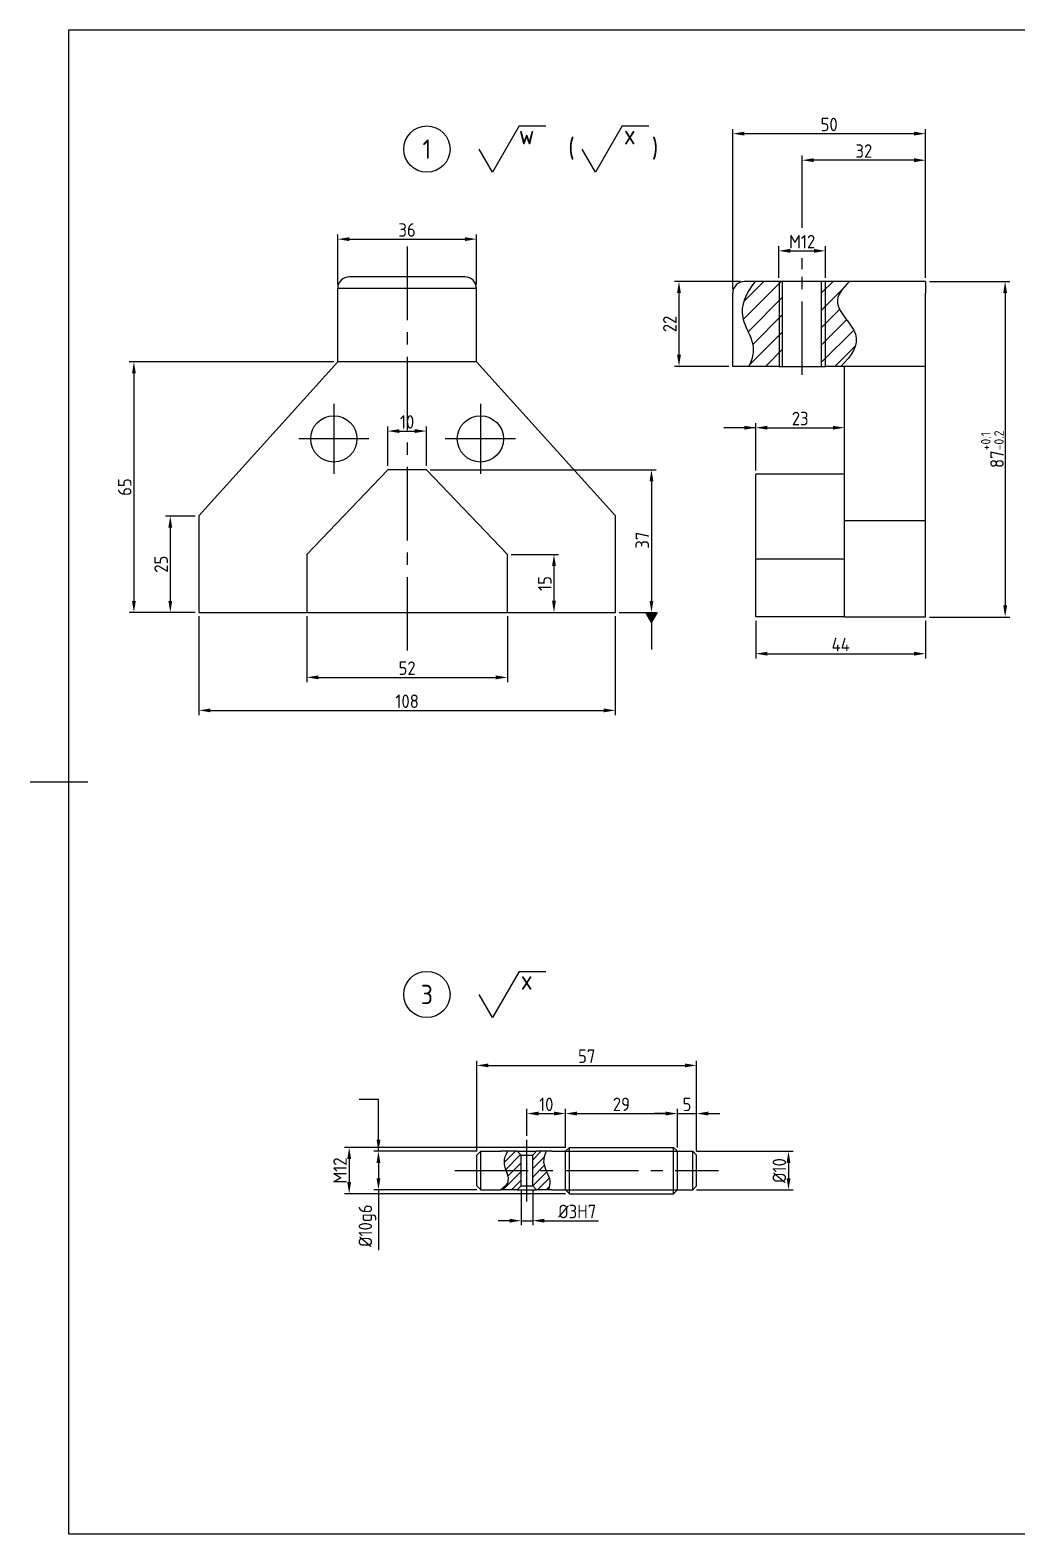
# Model space of a CAD drawing. Header units: millimetres. Extents: x -5 to 1921, y -15 to 440.
# Drawn here: x -5.4 to 250.5, y 8 to 398 of the extents above; entities that cross this region are included whole.
import ezdxf

# ---------------------------------------------------------------- set-up
doc = ezdxf.new("R2010")
doc.units = ezdxf.units.MM
doc.linetypes.add('CENTER2', pattern=[28.575, 19.05, -3.175, 3.175, -3.175])
for name, color, linetype in [('가는실선', 7, 'Continuous'), ('문자', 2, 'Continuous'), ('외형선', 3, 'Continuous'), ('윤곽선', 4, 'Continuous'), ('중심선', 7, 'CENTER2')]:
    doc.layers.add(name, color=color, linetype=linetype)
doc.styles.get("Standard").update_dxf_attribs({"font": 'isocp.shx', "bigfont": 'whgtxt.shx'})
doc.dimstyles.new('ISO-25', dxfattribs={"dimtxt": 3.5, "dimasz": 3, "dimexe": 1.2, "dimexo": 1, "dimtad": 1, "dimdsep": 46, "dimtxsty": 'Standard', "dimcen": 0, "dimclrt": 2, "dimazin": 2, "dimtfac": 1, "dimtmove": 0, "dimatfit": 3, "dimfxl": 1, "dimarcsym": 0})

# ---------------------------------------------------------------- blocks, each defined once
blk = doc.blocks.new('*D261')
at = {"color": 0, "lineweight": -2, "transparency": 16777216}
for p, q in [((110.44, 107.22), (110.44, 130.69)), ((113.44, 129.49), (164.44, 129.49)), ((167.44, 107.22), (167.44, 130.69))]:
    blk.add_line(p, q, dxfattribs=at)
at = {"color": 0, "transparency": 16777216}
for points in [[(113.44, 129.99), (113.44, 128.99), (110.44, 129.49)], [(164.44, 129.99), (164.44, 128.99), (167.44, 129.49)]]:
    blk.add_solid(points, dxfattribs=at)
at = {"layer": 'Defpoints', "color": 0, "transparency": 16777216}
for p in [(167.44, 129.49), (110.44, 106.22), (167.44, 106.22)]:
    blk.add_point(p, dxfattribs=at)
at = {"color": 2, "transparency": 16777216, "insert": (138.94, 131.87), "char_height": 3.5, "attachment_point": 5}
blk.add_mtext('57', dxfattribs=at)
blk = doc.blocks.new('*D262')
at = {"color": 0, "lineweight": -2, "transparency": 16777216}
for p, q in [((121.94, 97.22), (121.94, 88.02)), ((124.94, 97.22), (124.94, 88.02)), ((118.94, 89.22), (115.94, 89.22)), ((121.94, 89.22), (124.94, 89.22)), ((127.94, 89.22), (141.99, 89.22))]:
    blk.add_line(p, q, dxfattribs=at)
at = {"color": 0, "transparency": 16777216}
for points in [[(118.94, 89.72), (118.94, 88.72), (121.94, 89.22)], [(127.94, 89.72), (127.94, 88.72), (124.94, 89.22)]]:
    blk.add_solid(points, dxfattribs=at)
at = {"layer": 'Defpoints', "color": 0, "transparency": 16777216}
for p in [(121.94, 98.22), (124.94, 98.22), (124.94, 89.22)]:
    blk.add_point(p, dxfattribs=at)
at = {"color": 2, "transparency": 16777216, "insert": (136.47, 91.6), "char_height": 3.5, "attachment_point": 5}
blk.add_mtext('%%C3H7', dxfattribs=at)
blk = doc.blocks.new('*D263')
at = {"color": 0, "lineweight": -2, "transparency": 16777216}
for p, q in [((123.44, 111.22), (123.44, 118.21)), ((126.44, 117.01), (130.44, 117.01)), ((133.44, 108.22), (133.44, 118.21))]:
    blk.add_line(p, q, dxfattribs=at)
at = {"color": 0, "transparency": 16777216}
for points in [[(126.44, 117.51), (126.44, 116.51), (123.44, 117.01)], [(130.44, 117.51), (130.44, 116.51), (133.44, 117.01)]]:
    blk.add_solid(points, dxfattribs=at)
at = {"layer": 'Defpoints', "color": 0, "transparency": 16777216}
for p in [(133.44, 117.01), (123.44, 110.22), (133.44, 107.22)]:
    blk.add_point(p, dxfattribs=at)
at = {"color": 2, "transparency": 16777216, "insert": (128.44, 119.39), "char_height": 3.5, "attachment_point": 5}
blk.add_mtext('10', dxfattribs=at)
blk = doc.blocks.new('*D257')
at = {"color": 0, "lineweight": -2, "transparency": 16777216}
for p, q in [((133.44, 118.01), (133.44, 118.21)), ((136.44, 117.01), (159.44, 117.01)), ((162.44, 108.22), (162.44, 118.21))]:
    blk.add_line(p, q, dxfattribs=at)
at = {"color": 0, "transparency": 16777216}
for points in [[(136.44, 117.51), (136.44, 116.51), (133.44, 117.01)], [(159.44, 117.51), (159.44, 116.51), (162.44, 117.01)]]:
    blk.add_solid(points, dxfattribs=at)
at = {"layer": 'Defpoints', "color": 0, "transparency": 16777216}
for p in [(133.44, 117.01), (162.44, 117.01), (162.44, 107.22)]:
    blk.add_point(p, dxfattribs=at)
at = {"color": 2, "transparency": 16777216, "insert": (147.94, 119.39), "char_height": 3.5, "attachment_point": 5}
blk.add_mtext('29', dxfattribs=at)
blk = doc.blocks.new('*D258')
at = {"color": 0, "lineweight": -2, "transparency": 16777216}
for p, q in [((159.44, 117.01), (156.44, 117.01)), ((162.44, 118.01), (162.44, 118.21)), ((162.44, 117.01), (167.44, 117.01)), ((167.44, 107.22), (167.44, 118.21)), ((170.44, 117.01), (173.44, 117.01))]:
    blk.add_line(p, q, dxfattribs=at)
at = {"color": 0, "transparency": 16777216}
for points in [[(159.44, 117.51), (159.44, 116.51), (162.44, 117.01)], [(170.44, 117.51), (170.44, 116.51), (167.44, 117.01)]]:
    blk.add_solid(points, dxfattribs=at)
at = {"layer": 'Defpoints', "color": 0, "transparency": 16777216}
for p in [(162.44, 117.01), (167.44, 117.01), (167.44, 106.22)]:
    blk.add_point(p, dxfattribs=at)
at = {"color": 2, "transparency": 16777216, "insert": (164.94, 119.39), "char_height": 3.5, "attachment_point": 5}
blk.add_mtext('5', dxfattribs=at)
blk = doc.blocks.new('*D259')
at = {"color": 0, "lineweight": -2, "transparency": 16777216}
for p, q in [((133.44, 108.22), (76.14, 108.22)), ((77.34, 105.22), (77.34, 99.22)), ((133.44, 96.22), (76.14, 96.22))]:
    blk.add_line(p, q, dxfattribs=at)
at = {"color": 0, "transparency": 16777216}
for points in [[(76.84, 105.22), (77.84, 105.22), (77.34, 108.22)], [(76.84, 99.22), (77.84, 99.22), (77.34, 96.22)]]:
    blk.add_solid(points, dxfattribs=at)
at = {"layer": 'Defpoints', "color": 0, "transparency": 16777216}
for p in [(134.44, 108.22), (77.34, 96.22), (134.44, 96.22)]:
    blk.add_point(p, dxfattribs=at)
at = {"color": 2, "transparency": 16777216, "insert": (74.96, 102.22), "char_height": 3.5, "attachment_point": 5, "rotation": 90}
blk.add_mtext('M12', dxfattribs=at)
blk = doc.blocks.new('*D260')
at = {"color": 0, "lineweight": -2, "transparency": 16777216}
for p, q in [((110.44, 107.22), (83.73, 107.22)), ((84.93, 104.22), (84.93, 100.22)), ((110.44, 97.22), (83.73, 97.22)), ((84.93, 97.22), (84.93, 81.6))]:
    blk.add_line(p, q, dxfattribs=at)
at = {"color": 0, "transparency": 16777216}
for points in [[(84.43, 104.22), (85.43, 104.22), (84.93, 107.22)], [(84.43, 100.22), (85.43, 100.22), (84.93, 97.22)]]:
    blk.add_solid(points, dxfattribs=at)
at = {"layer": 'Defpoints', "color": 0, "transparency": 16777216}
for p in [(111.44, 107.22), (84.93, 97.22), (111.44, 97.22)]:
    blk.add_point(p, dxfattribs=at)
at = {"color": 2, "transparency": 16777216, "insert": (82.06, 87.91), "char_height": 3.5, "attachment_point": 5, "rotation": 90}
blk.add_mtext('%%C10g6', dxfattribs=at)
blk = doc.blocks.new('*D264')
at = {"color": 0, "lineweight": -2, "transparency": 16777216}
for p, q in [((167.44, 107.22), (192.47, 107.22)), ((191.27, 104.22), (191.27, 100.22)), ((167.44, 97.22), (192.47, 97.22))]:
    blk.add_line(p, q, dxfattribs=at)
at = {"color": 0, "transparency": 16777216}
for points in [[(190.77, 104.22), (191.77, 104.22), (191.27, 107.22)], [(190.77, 100.22), (191.77, 100.22), (191.27, 97.22)]]:
    blk.add_solid(points, dxfattribs=at)
at = {"layer": 'Defpoints', "color": 0, "transparency": 16777216}
for p in [(166.44, 107.22), (166.44, 97.22), (191.27, 97.22)]:
    blk.add_point(p, dxfattribs=at)
at = {"color": 2, "transparency": 16777216, "insert": (188.89, 102.22), "char_height": 3.5, "attachment_point": 5, "rotation": 90}
blk.add_mtext('%%C10', dxfattribs=at)
blk = doc.blocks.new('*D270')
at = {"color": 0, "lineweight": -2, "transparency": 16777216}
for p, q in [((227.81, 332.78), (248.65, 332.78)), ((247.45, 329.78), (247.45, 248.78)), ((227.81, 245.78), (248.65, 245.78))]:
    blk.add_line(p, q, dxfattribs=at)
at = {"color": 0, "transparency": 16777216}
for points in [[(246.95, 329.78), (247.95, 329.78), (247.45, 332.78)], [(246.95, 248.78), (247.95, 248.78), (247.45, 245.78)]]:
    blk.add_solid(points, dxfattribs=at)
at = {"layer": 'Defpoints', "color": 0, "transparency": 16777216}
for p in [(226.81, 332.78), (226.81, 245.78), (247.45, 245.78)]:
    blk.add_point(p, dxfattribs=at)
at = {"color": 2, "transparency": 16777216, "insert": (244.14, 289.28), "char_height": 3.5, "attachment_point": 5, "rotation": 90}
blk.add_mtext('87{\\H0.7x;\\S+0.1^ -0.2;}', dxfattribs=at)
blk = doc.blocks.new('*D271')
at = {"color": 0, "lineweight": -2, "transparency": 16777216}
for p, q in [((38.36, 245.97), (38.36, 220.36)), ((146.36, 245.97), (146.36, 220.36)), ((41.36, 221.56), (143.36, 221.56))]:
    blk.add_line(p, q, dxfattribs=at)
at = {"color": 0, "transparency": 16777216}
for points in [[(41.36, 222.06), (41.36, 221.06), (38.36, 221.56)], [(143.36, 222.06), (143.36, 221.06), (146.36, 221.56)]]:
    blk.add_solid(points, dxfattribs=at)
at = {"layer": 'Defpoints', "color": 0, "transparency": 16777216}
for p in [(38.36, 246.97), (146.36, 246.97), (146.36, 221.56)]:
    blk.add_point(p, dxfattribs=at)
at = {"color": 2, "transparency": 16777216, "insert": (92.36, 223.93), "char_height": 3.5, "attachment_point": 5}
blk.add_mtext('108', dxfattribs=at)
blk = doc.blocks.new('*D272')
at = {"color": 0, "lineweight": -2, "transparency": 16777216}
for p, q in [((98.36, 283.97), (156.93, 283.97)), ((155.73, 280.97), (155.73, 249.97)), ((147.36, 246.97), (156.93, 246.97))]:
    blk.add_line(p, q, dxfattribs=at)
at = {"color": 0, "transparency": 16777216}
for points in [[(155.23, 280.97), (156.23, 280.97), (155.73, 283.97)], [(155.23, 249.97), (156.23, 249.97), (155.73, 246.97)]]:
    blk.add_solid(points, dxfattribs=at)
at = {"layer": 'Defpoints', "color": 0, "transparency": 16777216}
for p in [(97.36, 283.97), (146.36, 246.97), (155.73, 246.97)]:
    blk.add_point(p, dxfattribs=at)
at = {"color": 2, "transparency": 16777216, "insert": (153.35, 265.71), "char_height": 3.5, "attachment_point": 5, "rotation": 90}
blk.add_mtext('37', dxfattribs=at)
blk = doc.blocks.new('*D276')
at = {"color": 0, "lineweight": -2, "transparency": 16777216}
for p, q in [((87.36, 284.97), (87.36, 295.2)), ((90.36, 294), (94.36, 294)), ((97.36, 284.97), (97.36, 295.2))]:
    blk.add_line(p, q, dxfattribs=at)
at = {"color": 0, "transparency": 16777216}
for points in [[(90.36, 294.5), (90.36, 293.5), (87.36, 294)], [(94.36, 294.5), (94.36, 293.5), (97.36, 294)]]:
    blk.add_solid(points, dxfattribs=at)
at = {"layer": 'Defpoints', "color": 0, "transparency": 16777216}
for p in [(97.36, 294), (87.36, 283.97), (97.36, 283.97)]:
    blk.add_point(p, dxfattribs=at)
at = {"color": 2, "transparency": 16777216, "insert": (92.36, 296.37), "char_height": 3.5, "attachment_point": 5}
blk.add_mtext('10', dxfattribs=at)
blk = doc.blocks.new('*D277')
at = {"color": 0, "lineweight": -2, "transparency": 16777216}
for p, q in [((66.36, 245.97), (66.36, 228.92)), ((118.36, 245.97), (118.36, 228.92)), ((69.36, 230.12), (115.36, 230.12))]:
    blk.add_line(p, q, dxfattribs=at)
at = {"color": 0, "transparency": 16777216}
for points in [[(69.36, 230.62), (69.36, 229.62), (66.36, 230.12)], [(115.36, 230.62), (115.36, 229.62), (118.36, 230.12)]]:
    blk.add_solid(points, dxfattribs=at)
at = {"layer": 'Defpoints', "color": 0, "transparency": 16777216}
for p in [(66.36, 246.97), (118.36, 246.97), (118.36, 230.12)]:
    blk.add_point(p, dxfattribs=at)
at = {"color": 2, "transparency": 16777216, "insert": (92.36, 232.5), "char_height": 3.5, "attachment_point": 5}
blk.add_mtext('52', dxfattribs=at)
blk = doc.blocks.new('*D273')
at = {"color": 0, "lineweight": -2, "transparency": 16777216}
for p, q in [((73.36, 311.97), (20.31, 311.97)), ((21.51, 308.97), (21.51, 249.97)), ((29.94, 246.97), (20.31, 246.97))]:
    blk.add_line(p, q, dxfattribs=at)
at = {"color": 0, "transparency": 16777216}
for points in [[(21.01, 308.97), (22.01, 308.97), (21.51, 311.97)], [(21.01, 249.97), (22.01, 249.97), (21.51, 246.97)]]:
    blk.add_solid(points, dxfattribs=at)
at = {"layer": 'Defpoints', "color": 0, "transparency": 16777216}
for p in [(74.36, 311.97), (21.51, 246.97), (30.94, 246.97)]:
    blk.add_point(p, dxfattribs=at)
at = {"color": 2, "transparency": 16777216, "insert": (19.13, 279.47), "char_height": 3.5, "attachment_point": 5, "rotation": 90}
blk.add_mtext('65', dxfattribs=at)
blk = doc.blocks.new('*D274')
at = {"color": 0, "lineweight": -2, "transparency": 16777216}
for p, q in [((37.36, 271.97), (29.74, 271.97)), ((30.94, 268.97), (30.94, 249.97)), ((37.36, 246.97), (29.74, 246.97))]:
    blk.add_line(p, q, dxfattribs=at)
at = {"color": 0, "transparency": 16777216}
for points in [[(30.44, 268.97), (31.44, 268.97), (30.94, 271.97)], [(30.44, 249.97), (31.44, 249.97), (30.94, 246.97)]]:
    blk.add_solid(points, dxfattribs=at)
at = {"layer": 'Defpoints', "color": 0, "transparency": 16777216}
for p in [(38.36, 271.97), (30.94, 246.97), (38.36, 246.97)]:
    blk.add_point(p, dxfattribs=at)
at = {"color": 2, "transparency": 16777216, "insert": (28.57, 259.47), "char_height": 3.5, "attachment_point": 5, "rotation": 90}
blk.add_mtext('25', dxfattribs=at)
blk = doc.blocks.new('*D275')
at = {"color": 0, "lineweight": -2, "transparency": 16777216}
for p, q in [((74.36, 331.97), (74.36, 344.97)), ((77.36, 343.77), (107.36, 343.77)), ((110.36, 331.97), (110.36, 344.97))]:
    blk.add_line(p, q, dxfattribs=at)
at = {"color": 0, "transparency": 16777216}
for points in [[(77.36, 344.27), (77.36, 343.27), (74.36, 343.77)], [(107.36, 344.27), (107.36, 343.27), (110.36, 343.77)]]:
    blk.add_solid(points, dxfattribs=at)
at = {"layer": 'Defpoints', "color": 0, "transparency": 16777216}
for p in [(110.36, 343.77), (74.36, 330.97), (110.36, 330.97)]:
    blk.add_point(p, dxfattribs=at)
at = {"color": 2, "transparency": 16777216, "insert": (92.36, 346.15), "char_height": 3.5, "attachment_point": 5}
blk.add_mtext('36', dxfattribs=at)
blk = doc.blocks.new('*D278')
at = {"color": 0, "lineweight": -2, "transparency": 16777216}
for p, q in [((182.81, 283.78), (182.81, 296.07)), ((185.81, 294.87), (202.81, 294.87)), ((205.81, 283.78), (205.81, 296.07))]:
    blk.add_line(p, q, dxfattribs=at)
at = {"color": 0, "transparency": 16777216}
for points in [[(185.81, 295.37), (185.81, 294.37), (182.81, 294.87)], [(202.81, 295.37), (202.81, 294.37), (205.81, 294.87)]]:
    blk.add_solid(points, dxfattribs=at)
at = {"layer": 'Defpoints', "color": 0, "transparency": 16777216}
for p in [(205.81, 294.87), (182.81, 282.78), (205.81, 282.78)]:
    blk.add_point(p, dxfattribs=at)
at = {"color": 2, "transparency": 16777216, "insert": (194.31, 297.25), "char_height": 3.5, "attachment_point": 5}
blk.add_mtext('23', dxfattribs=at)
blk = doc.blocks.new('*D279')
at = {"color": 0, "lineweight": -2, "transparency": 16777216}
for p, q in [((182.81, 244.78), (182.81, 235.06)), ((226.81, 244.78), (226.81, 235.06)), ((185.81, 236.26), (223.81, 236.26))]:
    blk.add_line(p, q, dxfattribs=at)
at = {"color": 0, "transparency": 16777216}
for points in [[(185.81, 236.76), (185.81, 235.76), (182.81, 236.26)], [(223.81, 236.76), (223.81, 235.76), (226.81, 236.26)]]:
    blk.add_solid(points, dxfattribs=at)
at = {"layer": 'Defpoints', "color": 0, "transparency": 16777216}
for p in [(182.81, 245.78), (226.81, 245.78), (226.81, 236.26)]:
    blk.add_point(p, dxfattribs=at)
at = {"color": 2, "transparency": 16777216, "insert": (204.81, 238.64), "char_height": 3.5, "attachment_point": 5}
blk.add_mtext('44', dxfattribs=at)
blk = doc.blocks.new('*D280')
at = {"color": 0, "lineweight": -2, "transparency": 16777216}
for p, q in [((188.75, 333.78), (188.75, 341.94)), ((191.75, 340.74), (197.86, 340.74)), ((200.86, 333.78), (200.86, 341.94))]:
    blk.add_line(p, q, dxfattribs=at)
at = {"color": 0, "transparency": 16777216}
for points in [[(191.75, 341.24), (191.75, 340.24), (188.75, 340.74)], [(197.86, 341.24), (197.86, 340.24), (200.86, 340.74)]]:
    blk.add_solid(points, dxfattribs=at)
at = {"layer": 'Defpoints', "color": 0, "transparency": 16777216}
for p in [(200.86, 340.74), (188.75, 332.78), (200.86, 332.78)]:
    blk.add_point(p, dxfattribs=at)
at = {"color": 2, "transparency": 16777216, "insert": (194.81, 343.12), "char_height": 3.5, "attachment_point": 5}
blk.add_mtext('M12', dxfattribs=at)
blk = doc.blocks.new('*D281')
at = {"color": 0, "lineweight": -2, "transparency": 16777216}
for p, q in [((194.81, 346.74), (194.81, 365.44)), ((223.81, 364.24), (197.81, 364.24)), ((226.81, 333.78), (226.81, 365.44)), ((194.81, 335.98), (194.81, 338.87))]:
    blk.add_line(p, q, dxfattribs=at)
at = {"color": 0, "transparency": 16777216}
for points in [[(197.81, 364.74), (197.81, 363.74), (194.81, 364.24)], [(223.81, 364.74), (223.81, 363.74), (226.81, 364.24)]]:
    blk.add_solid(points, dxfattribs=at)
at = {"layer": 'Defpoints', "color": 0, "transparency": 16777216}
for p in [(194.81, 364.24), (194.81, 334.98), (226.81, 332.78)]:
    blk.add_point(p, dxfattribs=at)
at = {"color": 2, "transparency": 16777216, "insert": (210.81, 366.62), "char_height": 3.5, "attachment_point": 5}
blk.add_mtext('32', dxfattribs=at)
blk = doc.blocks.new('*D282')
at = {"color": 0, "lineweight": -2, "transparency": 16777216}
for p, q in [((176.81, 330.78), (176.81, 372.33)), ((179.81, 371.13), (223.81, 371.13)), ((226.81, 365.24), (226.81, 372.33))]:
    blk.add_line(p, q, dxfattribs=at)
at = {"color": 0, "transparency": 16777216}
for points in [[(179.81, 371.63), (179.81, 370.63), (176.81, 371.13)], [(223.81, 371.63), (223.81, 370.63), (226.81, 371.13)]]:
    blk.add_solid(points, dxfattribs=at)
at = {"layer": 'Defpoints', "color": 0, "transparency": 16777216}
for p in [(226.81, 371.13), (226.81, 364.24), (176.81, 329.78)]:
    blk.add_point(p, dxfattribs=at)
at = {"color": 2, "transparency": 16777216, "insert": (201.81, 373.51), "char_height": 3.5, "attachment_point": 5}
blk.add_mtext('50', dxfattribs=at)
blk = doc.blocks.new('*D283')
at = {"color": 0, "lineweight": -2, "transparency": 16777216}
for p, q in [((178.81, 332.78), (161.67, 332.78)), ((162.87, 329.78), (162.87, 313.78)), ((175.81, 310.78), (161.67, 310.78))]:
    blk.add_line(p, q, dxfattribs=at)
at = {"color": 0, "transparency": 16777216}
for points in [[(162.37, 329.78), (163.37, 329.78), (162.87, 332.78)], [(162.37, 313.78), (163.37, 313.78), (162.87, 310.78)]]:
    blk.add_solid(points, dxfattribs=at)
at = {"layer": 'Defpoints', "color": 0, "transparency": 16777216}
for p in [(179.81, 332.78), (162.87, 310.78), (176.81, 310.78)]:
    blk.add_point(p, dxfattribs=at)
at = {"color": 2, "transparency": 16777216, "insert": (160.49, 321.78), "char_height": 3.5, "attachment_point": 5, "rotation": 90}
blk.add_mtext('22', dxfattribs=at)

msp = doc.modelspace()

# ---------------------------------------------------------------- hatches: boundary and pattern name
at = {"layer": '가는실선'}
h = msp.add_hatch(dxfattribs=at)
h.set_pattern_fill('ANSI31', color=256)
h.set_pattern_definition([(45, (-762.3948, 36.6028), (-2.245064, 2.245064), [])])
edge = h.paths.add_edge_path()
edge.add_line((189.754, 332.781), (188.754, 332.781))
edge.add_line((188.754, 332.781), (182.594, 332.781))
edge.add_spline(control_points=[(182.594, 332.781), (180.29, 329.713), (177.548, 324.385), (182.948, 316.885), (181.886, 312.665), (181.021, 310.781)], knot_values=[4.6615619, 4.6615619, 4.6615619, 4.6615619, 15.0161121, 22.4777276, 28.5046711, 28.5046711, 28.5046711, 28.5046711], degree=3, periodic=0)
edge.add_line((181.021, 310.781), (188.754, 310.781))
edge.add_line((188.754, 310.781), (189.754, 310.781))
edge.add_line((189.754, 310.781), (189.754, 332.781))
edge = h.paths.add_edge_path()
edge.add_spline(control_points=[(204.807, 310.781), (207.616, 313.525), (211.394, 318.894), (201.747, 326.649), (205.163, 330.971), (207.119, 332.781)], knot_values=[2.9083682, 2.9083682, 2.9083682, 2.9083682, 12.8294292, 22.1339933, 29.0085133, 29.0085133, 29.0085133, 29.0085133], degree=3, periodic=0)
edge.add_line((207.119, 332.781), (202.749, 332.781))
edge.add_line((202.749, 332.781), (200.86, 332.781))
edge.add_line((200.86, 332.781), (200.807, 332.781))
edge.add_line((200.807, 332.781), (200.807, 310.781))
edge.add_line((200.807, 310.781), (200.86, 310.781))
edge.add_line((200.86, 310.781), (202.749, 310.781))
edge.add_line((202.749, 310.781), (204.807, 310.781))
h.paths.add_polyline_path([(200.807, 332.781), (199.86, 332.781), (199.86, 310.781), (200.807, 310.781)])
h = msp.add_hatch(dxfattribs=at)
h.set_pattern_fill('ANSI31', color=256, scale=0.5)
h.set_pattern_definition([(45, (-653.5768, 0), (-1.122532, 1.122532), [])])
edge = h.paths.add_edge_path()
edge.add_line((121.943, 106.222), (120.943, 107.222))
edge.add_line((120.943, 107.222), (118.424, 107.222))
edge.add_spline(control_points=[(118.424, 107.222), (117.863, 106.26), (117.183, 104.555), (117.755, 102.929), (118.012, 102.222)], knot_values=[1.5626431, 1.5626431, 1.5626431, 1.5626431, 4.639538, 7.0757948, 7.0757948, 7.0757948, 7.0757948], degree=3, periodic=0)
edge.add_line((118.012, 102.222), (121.943, 102.222))
edge.add_line((121.943, 102.222), (121.943, 106.222))
edge = h.paths.add_edge_path()
edge.add_line((121.943, 102.222), (118.012, 102.222))
edge.add_spline(control_points=[(118.012, 102.222), (118.34, 101.323), (118.952, 99.717), (117.946, 98.151), (116.664, 97.222)], knot_values=[7.0757948, 7.0757948, 7.0757948, 7.0757948, 10.175366, 12.7317834, 12.7317834, 12.7317834, 12.7317834], degree=3, periodic=0)
edge.add_line((116.664, 97.222), (120.943, 97.222))
edge.add_line((120.943, 97.222), (121.943, 98.222))
edge.add_line((121.943, 98.222), (121.943, 102.222))
edge = h.paths.add_edge_path()
edge.add_spline(control_points=[(129.015, 97.222), (129.294, 97.983), (129.629, 99.648), (128.821, 101.317), (128.429, 102.222)], knot_values=[6.8959042, 6.8959042, 6.8959042, 6.8959042, 9.2991838, 12.1517383, 12.1517383, 12.1517383, 12.1517383], degree=3, periodic=0)
edge.add_line((128.429, 102.222), (124.943, 102.222))
edge.add_line((124.943, 102.222), (124.943, 98.222))
edge.add_line((124.943, 98.222), (125.943, 97.222))
edge.add_line((125.943, 97.222), (129.015, 97.222))
h.paths.add_polyline_path([(133.443, 107.222), (129.935, 107.222), (125.943, 107.222), (124.943, 106.222), (124.943, 102.222), (128.429, 102.222), (133.443, 102.222)])
edge = h.paths.add_edge_path(flags=17)
edge.add_spline(control_points=[(128.429, 102.222), (128.112, 102.954), (127.455, 104.627), (128.013, 106.288), (128.463, 107.222)], knot_values=[1.6182925, 1.6182925, 1.6182925, 1.6182925, 3.9260282, 6.8959042, 6.8959042, 6.8959042, 6.8959042], degree=3, periodic=0)
edge.add_line((128.463, 107.222), (125.943, 107.222))
edge.add_line((125.943, 107.222), (124.943, 106.222))
edge.add_line((124.943, 106.222), (124.943, 102.222))
edge.add_line((124.943, 102.222), (128.429, 102.222))
edge = h.paths.add_edge_path()
edge.add_line((133.443, 107.222), (129.935, 107.222))
edge.add_line((129.935, 107.222), (128.463, 107.222))
edge.add_spline(control_points=[(128.463, 107.222), (128.013, 106.288), (127.455, 104.627), (128.112, 102.954), (128.429, 102.222)], knot_values=[1.6182925, 1.6182925, 1.6182925, 1.6182925, 4.5881686, 6.8959042, 6.8959042, 6.8959042, 6.8959042], degree=3, periodic=0)
edge.add_line((128.429, 102.222), (133.443, 102.222))
edge.add_line((133.443, 102.222), (133.443, 107.222))
edge = h.paths.add_edge_path(flags=17)
edge.add_spline(control_points=[(128.167, 102.854), (128.046, 103.168), (127.941, 103.481), (127.868, 103.794)], knot_values=[5.2429052, 5.2429052, 5.2429052, 5.2429052, 6.2314314, 6.2314314, 6.2314314, 6.2314314], degree=3, periodic=0)
edge.add_spline(control_points=[(127.868, 103.794), (127.843, 103.899), (127.822, 104.005), (127.806, 104.11)], knot_values=[4.9099953, 4.9099953, 4.9099953, 4.9099953, 5.2429052, 5.2429052, 5.2429052, 5.2429052], degree=3, periodic=0)
edge.add_spline(control_points=[(127.806, 104.11), (127.789, 104.212), (127.777, 104.315), (127.769, 104.418), (127.769, 104.419)], knot_values=[4.5838873, 4.5838873, 4.5838873, 4.5838873, 4.905714, 4.9099953, 4.9099953, 4.9099953, 4.9099953], degree=3, periodic=0)
edge.add_spline(control_points=[(127.769, 104.419), (127.754, 104.627), (127.757, 104.835), (127.777, 105.043)], knot_values=[3.9248662, 3.9248662, 3.9248662, 3.9248662, 4.5838873, 4.5838873, 4.5838873, 4.5838873], degree=3, periodic=0)
edge.add_spline(control_points=[(127.777, 105.043), (127.797, 105.251), (127.833, 105.459), (127.882, 105.667)], knot_values=[3.2658451, 3.2658451, 3.2658451, 3.2658451, 3.9248662, 3.9248662, 3.9248662, 3.9248662], degree=3, periodic=0)
edge.add_spline(control_points=[(127.882, 105.667), (127.907, 105.771), (127.935, 105.875), (127.966, 105.979)], knot_values=[2.9349734, 2.9349734, 2.9349734, 2.9349734, 3.2658451, 3.2658451, 3.2658451, 3.2658451], degree=3, periodic=0)
edge.add_spline(control_points=[(127.966, 105.979), (128.028, 106.187), (128.103, 106.394), (128.186, 106.6)], knot_values=[2.2773135, 2.2773135, 2.2773135, 2.2773135, 2.9349734, 2.9349734, 2.9349734, 2.9349734], degree=3, periodic=0)
edge.add_spline(control_points=[(128.186, 106.6), (128.27, 106.808), (128.363, 107.015), (128.463, 107.222)], knot_values=[1.6182925, 1.6182925, 1.6182925, 1.6182925, 2.2773135, 2.2773135, 2.2773135, 2.2773135], degree=3, periodic=0)
edge.add_line((128.463, 107.222), (125.943, 107.222))
edge.add_line((125.943, 107.222), (124.943, 106.222))
edge.add_line((124.943, 106.222), (124.943, 102.222))
edge.add_line((124.943, 102.222), (128.429, 102.222))
edge.add_spline(control_points=[(128.425, 102.233), (128.335, 102.44), (128.248, 102.647), (128.167, 102.854)], knot_values=[6.2314314, 6.2314314, 6.2314314, 6.2314314, 6.8850162, 6.8850162, 6.8850162, 6.8850162], degree=3, periodic=0)

# ---------------------------------------------------------------- linework, layer by layer
for p, q in [((119.362, 261.973), (131.649, 261.973)), ((130.449, 258.973), (130.449, 249.973))]:
    msp.add_line(p, q)
for points, knots in [([(182.594, 332.781), (180.29, 329.713), (177.548, 324.385), (182.948, 316.885), (181.886, 312.665), (181.021, 310.781)], [4.6615619, 4.6615619, 4.6615619, 4.6615619, 15.0161121, 22.4777276, 28.5046711, 28.5046711, 28.5046711, 28.5046711]), ([(207.119, 332.781), (205.163, 330.971), (201.747, 326.649), (211.394, 318.894), (207.616, 313.525), (204.807, 310.781)], [2.9083682, 2.9083682, 2.9083682, 2.9083682, 9.7828881, 19.0874522, 29.0085133, 29.0085133, 29.0085133, 29.0085133]), ([(118.424, 107.222), (117.863, 106.26), (116.801, 103.597), (119.385, 100.392), (117.946, 98.151), (116.664, 97.222)], [1.5626431, 1.5626431, 1.5626431, 1.5626431, 4.639538, 10.175366, 12.7317834, 12.7317834, 12.7317834, 12.7317834]), ([(128.463, 107.222), (128.013, 106.288), (127.153, 103.729), (129.776, 100.379), (129.294, 97.983), (129.015, 97.222)], [1.6182925, 1.6182925, 1.6182925, 1.6182925, 4.5881686, 9.7484587, 12.1517383, 12.1517383, 12.1517383, 12.1517383])]:
    msp.add_open_spline(points, degree=3, knots=knots)
for points in [[(129.949, 258.973), (130.949, 258.973), (130.449, 261.973)], [(129.949, 249.973), (130.949, 249.973), (130.449, 246.973)]]:
    msp.add_solid(points)
for p, q in [((188.807, 332.728), (188.807, 310.781)), ((200.807, 332.781), (200.807, 310.781)), ((133.443, 107.222), (162.443, 107.222)), ((133.443, 97.222), (162.443, 97.222))]:
    msp.add_line(p, q, dxfattribs=at)
at = {"layer": '문자'}
for centre in [(97.488, 367.121), (97.488, 147.886)]:
    msp.add_circle(centre, 6, dxfattribs=at)
at = {"layer": '외형선'}
for p, q in [((121.424, 373.121), (114.496, 361.121)), ((121.424, 373.121), (128.352, 373.121)), ((148.16, 373.121), (141.232, 361.121)), ((148.16, 373.121), (155.088, 373.121)), ((114.496, 361.121), (111.032, 367.121)), ((141.232, 361.121), (137.768, 367.121)), ((107.362, 333.973), (77.362, 333.973)), ((188.754, 332.781), (179.807, 332.781)), ((200.86, 332.781), (188.754, 332.781)), ((189.754, 310.781), (189.754, 332.781)), ((199.86, 310.781), (199.86, 332.781)), ((202.749, 332.781), (200.86, 332.781)), ((226.807, 332.781), (202.749, 332.781)), ((226.807, 332.781), (226.807, 329.781)), ((110.362, 330.973), (74.362, 330.973)), ((74.362, 311.973), (74.362, 330.973)), ((110.362, 311.973), (110.362, 330.973)), ((176.807, 310.781), (176.807, 329.781)), ((226.807, 310.781), (226.807, 329.781)), ((74.362, 311.973), (38.362, 271.973)), ((110.362, 311.973), (74.362, 311.973)), ((146.362, 271.973), (110.362, 311.973)), ((188.754, 310.781), (176.807, 310.781)), ((188.754, 310.781), (200.86, 310.781)), ((202.749, 310.781), (200.86, 310.781)), ((205.807, 310.781), (202.749, 310.781)), ((205.807, 270.781), (205.807, 310.781)), ((226.807, 310.781), (205.807, 310.781)), ((226.807, 270.781), (226.807, 310.781)), ((87.362, 283.973), (66.362, 261.973)), ((97.362, 283.973), (87.362, 283.973)), ((118.362, 261.973), (97.362, 283.973)), ((182.807, 260.781), (182.807, 282.781)), ((205.807, 282.781), (182.807, 282.781)), ((38.362, 271.973), (38.362, 246.973)), ((146.362, 246.973), (146.362, 271.973)), ((205.807, 245.781), (205.807, 270.781)), ((205.807, 270.781), (226.807, 270.781)), ((226.807, 245.781), (226.807, 270.781)), ((66.362, 261.973), (66.362, 246.973)), ((118.362, 246.973), (118.362, 261.973)), ((182.807, 245.781), (182.807, 260.781)), ((205.807, 260.781), (182.807, 260.781)), ((38.362, 246.973), (66.362, 246.973)), ((66.362, 246.973), (118.362, 246.973)), ((118.362, 246.973), (146.362, 246.973)), ((205.807, 245.781), (182.807, 245.781)), ((205.807, 245.781), (226.807, 245.781)), ((-5.416, 202.99), (9.584, 202.99)), ((-5.416, 202.99), (9.584, 202.99)), ((121.424, 153.886), (114.496, 141.886)), ((121.424, 153.886), (128.352, 153.886)), ((114.496, 141.886), (111.032, 147.886)), ((110.443, 106.222), (111.443, 107.222)), ((110.443, 102.222), (110.443, 106.222)), ((111.443, 97.222), (111.443, 107.222)), ((111.443, 107.222), (116.664, 107.222)), ((120.943, 107.222), (116.664, 107.222)), ((121.943, 106.222), (120.943, 107.222)), ((120.943, 107.222), (125.943, 107.222)), ((121.943, 98.222), (121.943, 106.222)), ((121.943, 106.222), (124.943, 106.222)), ((125.943, 107.222), (124.943, 106.222)), ((124.943, 98.222), (124.943, 106.222)), ((129.935, 107.222), (125.943, 107.222)), ((129.935, 107.222), (133.443, 107.222)), ((133.443, 107.222), (134.443, 108.222)), ((133.443, 102.222), (133.443, 107.222)), ((134.443, 102.222), (134.443, 108.222)), ((134.443, 108.222), (161.443, 108.222)), ((161.443, 102.222), (161.443, 108.222)), ((162.443, 107.222), (161.443, 108.222)), ((162.443, 102.222), (162.443, 107.222)), ((162.443, 107.222), (166.443, 107.222)), ((166.443, 102.222), (166.443, 107.222)), ((167.443, 106.222), (166.443, 107.222)), ((167.443, 102.222), (167.443, 106.222)), ((110.443, 98.222), (110.443, 102.222)), ((133.443, 97.222), (133.443, 102.222)), ((134.443, 96.222), (134.443, 102.222)), ((161.443, 96.222), (161.443, 102.222)), ((162.443, 97.222), (162.443, 102.222)), ((166.443, 97.222), (166.443, 102.222)), ((167.443, 98.222), (167.443, 102.222)), ((110.443, 98.222), (111.443, 97.222)), ((121.943, 98.222), (120.943, 97.222)), ((121.943, 98.222), (124.943, 98.222)), ((124.943, 98.222), (125.943, 97.222)), ((167.443, 98.222), (166.443, 97.222)), ((111.443, 97.222), (116.664, 97.222)), ((120.943, 97.222), (116.664, 97.222)), ((120.943, 97.222), (125.943, 97.222)), ((129.935, 97.222), (125.943, 97.222)), ((129.935, 97.222), (133.443, 97.222)), ((133.443, 97.222), (134.443, 96.222)), ((134.443, 96.222), (161.443, 96.222)), ((162.443, 97.222), (161.443, 96.222)), ((162.443, 97.222), (166.443, 97.222))]:
    msp.add_line(p, q, dxfattribs=at)
for centre in [(73.362, 291.973), (111.362, 291.973)]:
    msp.add_circle(centre, 6, dxfattribs=at)
for centre, start, end in [((77.362, 330.973), 90, 180.00001), ((107.362, 330.973), 0, 90), ((179.807, 329.781), 90, 180.00001)]:
    msp.add_arc(centre, 3, start, end, dxfattribs=at)
at = {"layer": '윤곽선'}
msp.add_lwpolyline([(4.584, 7.99), (578.584, 7.99), (578.584, 397.99), (4.584, 397.99)], close=True, dxfattribs=at)
msp.add_lwpolyline([(4.584, 7.99), (578.584, 7.99), (578.584, 397.99), (4.584, 397.99)], close=True, dxfattribs=at)
at = {"layer": '중심선'}
for p, q in [((92.362, 341.84), (92.362, 236.228)), ((194.807, 308.581), (194.807, 334.982)), ((73.362, 301.073), (73.362, 282.873)), ((111.362, 301.073), (111.362, 282.873)), ((82.462, 291.973), (64.262, 291.973)), ((120.462, 291.973), (102.262, 291.973)), ((123.443, 94.222), (123.443, 110.222)), ((104.743, 102.222), (173.143, 102.222))]:
    msp.add_line(p, q, dxfattribs=at)

# ---------------------------------------------------------------- texts
at = {"color": 2, "insert": (128.074, 254.473), "char_height": 3.5, "attachment_point": 5, "rotation": 90}
msp.add_mtext('15', dxfattribs=at)
at = {"layer": '외형선', "char_height": 5}
for s, width, insert, attachment_point in [('w', 10.26275, (123.366, 370.851), 5), ('x', 10.26275, (150.102, 370.851), 5), ('1', 10.26275, (97.488, 367.121), 5), ('(       )', 76.99624, (134.14, 367.121), 4), ('x', 10.26275, (123.366, 151.616), 5), ('3', 10.26275, (97.488, 147.886), 5)]:
    msp.add_mtext_dynamic_manual_height_columns(s, width=width, gutter_width=25, heights=[0], dxfattribs=dict(at, insert=insert, attachment_point=attachment_point))

# ---------------------------------------------------------------- dimensions: what is measured, and where the dimension line sits
for base, p1, p2, picture, middle in [((226.807, 371.133), (176.807, 329.781), (226.807, 364.243), '*D282', (201.807, 373.508)), ((194.807, 364.243), (226.807, 332.781), (194.807, 334.982), '*D281', (210.807, 366.619)), ((205.807, 294.871), (182.807, 282.781), (205.807, 282.781), '*D278', (194.307, 297.246)), ((226.807, 236.265), (182.807, 245.781), (226.807, 245.781), '*D279', (204.807, 238.64)), ((167.443, 129.492), (110.443, 106.222), (167.443, 106.222), '*D261', (138.943, 131.867)), ((133.443, 117.014), (123.443, 110.222), (133.443, 107.222), '*D263', (128.443, 119.389)), ((162.443, 117.014), (133.443, 117.014), (162.443, 107.222), '*D257', (147.943, 119.389)), ((167.443, 117.014), (162.443, 117.014), (167.443, 106.222), '*D258', (164.943, 119.389))]:
    dim = msp.add_linear_dim(base=base, p1=p1, p2=p2, dimstyle='ISO-25')
    dim.commit()
    dim.dimension.update_dxf_attribs({"geometry": picture, "text_midpoint": middle})
for base, p1, p2, picture, middle in [((110.362, 343.774), (74.362, 330.973), (110.362, 330.973), '*D275', (92.362, 343.774)), ((97.362, 293.995), (87.362, 283.973), (97.362, 283.973), '*D276', (92.362, 293.995)), ((146.362, 221.56), (38.362, 246.973), (146.362, 246.973), '*D271', (92.362, 221.56)), ((118.362, 230.12), (66.362, 246.973), (118.362, 246.973), '*D277', (92.362, 230.12))]:
    dim = msp.add_linear_dim(base=base, p1=p1, p2=p2, dimstyle='ISO-25')
    dim.commit()
    dim.dimension.update_dxf_attribs({"geometry": picture, "text_midpoint": middle, "dimtype": 160})
for base, p1, p2, text, picture, middle in [((200.86, 340.741), (188.754, 332.781), (200.86, 332.781), 'M12', '*D280', (194.807, 343.116)), ((124.943, 89.222), (121.943, 98.222), (124.943, 98.222), '%%C<>H7', '*D262', (136.468, 91.597))]:
    dim = msp.add_linear_dim(base=base, p1=p1, p2=p2, text=text, dimstyle='ISO-25')
    dim.commit()
    dim.dimension.update_dxf_attribs({"geometry": picture, "text_midpoint": middle})
dim = msp.add_linear_dim(base=(162.866, 310.781), p1=(179.807, 332.781), p2=(176.807, 310.781), angle=90, dimstyle='ISO-25')
dim.commit()
dim.dimension.update_dxf_attribs({"geometry": '*D283', "text_midpoint": (160.49, 321.781)})
for base, p1, p2, text, picture, middle in [((247.445, 245.781), (226.807, 332.781), (226.807, 245.781), '<>{\\H0.7x;\\S+0.1^ -0.2;}', '*D270', (244.144, 289.281)), ((77.336, 96.222), (134.443, 108.222), (134.443, 96.222), 'M<>', '*D259', (74.96, 102.222)), ((84.931, 97.222), (111.443, 107.222), (111.443, 97.222), '%%C<>g6', '*D260', (82.055, 87.91)), ((191.27, 97.222), (166.443, 107.222), (166.443, 97.222), '%%C<>', '*D264', (188.895, 102.222))]:
    dim = msp.add_linear_dim(base=base, p1=p1, p2=p2, angle=90, text=text, dimstyle='ISO-25')
    dim.commit()
    dim.dimension.update_dxf_attribs({"geometry": picture, "text_midpoint": middle})
for base, p1, p2, picture, middle in [((21.508, 246.973), (74.362, 311.973), (30.942, 246.973), '*D273', (21.508, 279.473)), ((155.729, 246.973), (97.362, 283.973), (146.362, 246.973), '*D272', (155.729, 265.711)), ((30.942, 246.973), (38.362, 271.973), (38.362, 246.973), '*D274', (30.942, 259.473))]:
    dim = msp.add_linear_dim(base=base, p1=p1, p2=p2, angle=90, dimstyle='ISO-25')
    dim.commit()
    dim.dimension.update_dxf_attribs({"geometry": picture, "text_midpoint": middle, "dimtype": 160})

# ---------------------------------------------------------------- leaders
for points, override in [([(182.807, 294.871), (174.515, 294.871)], {"dimgap": 0.625, "dimtad": 0}), ([(155.729, 246.973), (155.729, 237.314)], {"dimgap": 0.625, "dimtad": 0, "dimldrblk": 'DatumFilled'}), ([(84.931, 107.222), (84.931, 120.609), (79.954, 120.609)], {"dimgap": 0.625, "dimtad": 0})]:
    msp.add_leader(points, dimstyle='ISO-25', override=override)

doc.saveas('drawing.dxf')
